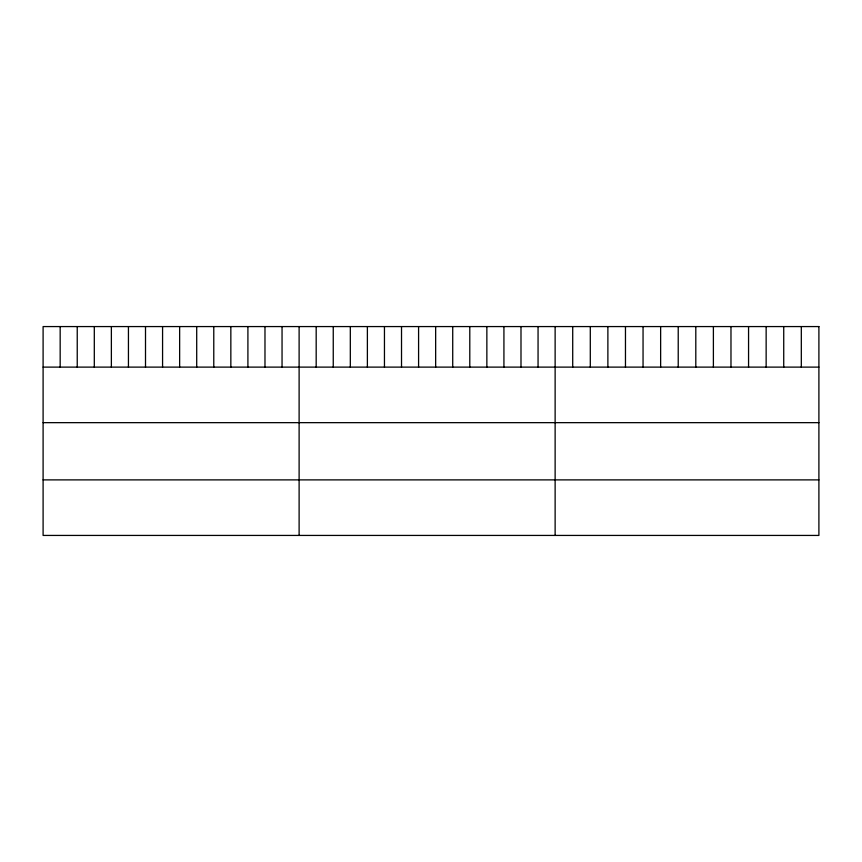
<?xml version="1.0" encoding="UTF-8"?>
<svg xmlns="http://www.w3.org/2000/svg" width="862" height="862" viewBox="0 0 862 862"><rect width="100%" height="100%" fill="white"/><g stroke="black" fill="none" stroke-linecap="round" stroke-linejoin="round"><path stroke-width="1.29" d="M43.1 367.115L818.9 367.115M43.1 422.66L818.9 422.66M43.1 479.886L818.9 479.886M801.315 326.569L801.315 367.115M783.73 326.569L783.73 367.115M766.146 326.569L766.146 367.115M748.561 326.569L748.561 367.115M730.976 326.569L730.976 367.115M713.391 326.569L713.391 367.115M695.806 326.569L695.806 367.115M678.222 326.569L678.222 367.115M660.637 326.569L660.637 367.115M643.052 326.569L643.052 367.115M625.467 326.569L625.467 367.115M607.882 326.569L607.882 367.115M590.298 326.569L590.298 367.115M572.713 326.569L572.713 367.115M555.128 326.569L555.128 535.431M538.06 326.569L538.06 367.115M520.993 326.569L520.993 367.115M503.925 326.569L503.925 367.115M486.858 326.569L486.858 367.115M469.79 326.569L469.79 367.115M452.722 326.569L452.722 367.115M435.655 326.569L435.655 367.115M418.587 326.569L418.587 367.115M401.52 326.569L401.52 367.115M384.452 326.569L384.452 367.115M367.384 326.569L367.384 367.115M350.317 326.569L350.317 367.115M333.249 326.569L333.249 367.115M316.182 326.569L316.182 367.115M299.114 326.569L299.114 535.431M282.046 326.569L282.046 367.115M264.979 326.569L264.979 367.115M247.911 326.569L247.911 367.115M230.844 326.569L230.844 367.115M213.776 326.569L213.776 367.115M196.708 326.569L196.708 367.115M179.641 326.569L179.641 367.115M162.573 326.569L162.573 367.115M145.506 326.569L145.506 367.115M128.438 326.569L128.438 367.115M111.37 326.569L111.37 367.115M94.303 326.569L94.303 367.115M77.235 326.569L77.235 367.115M60.168 326.569L60.168 367.115M818.9 326.569L43.1 326.569L43.1 535.431L818.9 535.431L818.9 326.569"/></g></svg>
